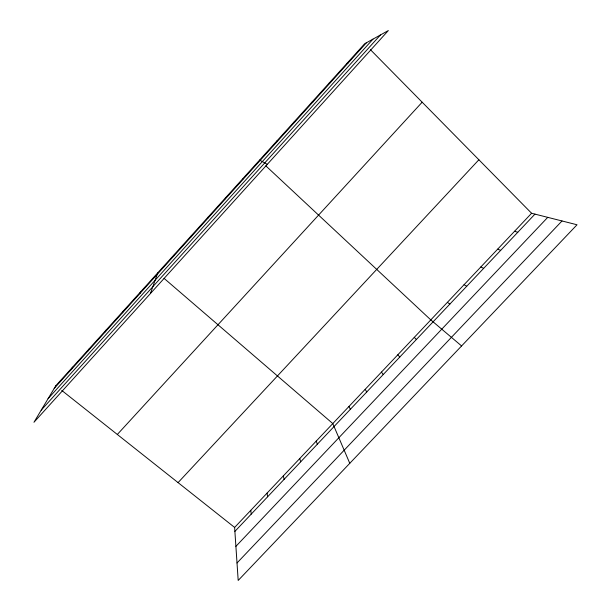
<?xml version="1.0" encoding="UTF-8"?>
<svg xmlns="http://www.w3.org/2000/svg" width="611" height="611" viewBox="0 0 611 611"><rect width="100%" height="100%" fill="white"/><g stroke="black" fill="none" stroke-linecap="round" stroke-linejoin="round"><path stroke-width="0.92" d="M191.174 236.785L191.35 235.655M174.135 255.65L174.494 254.321M150.382 293.593L157.722 272.896M139.797 293.67L140.522 291.936M122.506 312.809L123.414 310.884M105.298 331.857L106.39 329.734M88.183 350.813L89.45 348.491M71.151 369.67L72.594 367.15M54.203 388.428L366.363 42.823M48.07 398.693L373 39.112M41.212 410.164L380.439 34.957M117.327 434.467L422.163 102.197M178.068 482.614L478.879 159.761M234.624 527.438L531.593 213.262L577.036 224.772L238.191 580.45L234.624 527.438L61.764 390.429M234.891 531.394L534.961 214.117M235.899 546.356L547.746 217.356M237.015 562.983L562.005 220.961M346.903 63.414L348.446 62.666M329.268 82.943L330.612 82.401M311.725 102.365L312.87 102.045M294.273 121.696L295.22 121.589M276.905 140.927L277.661 141.026M514.592 231.248L517.777 232.287M497.675 249.143L500.684 250.365M480.834 266.954L483.66 268.359M259.622 160.059L267.312 164.336M464.077 284.688L466.72 286.269M447.397 302.33L449.864 304.095M461.588 345.948L430.801 319.897L265.808 165.833M164.046 278.341L332.796 423.576L349.775 463.321M414.273 337.379L416.389 339.487M370.457 49.72L531.593 213.262M397.83 354.777L399.77 357.061M242.43 179.099L242.804 179.619M381.455 372.099L383.227 374.551M365.164 389.337L366.76 391.964M348.942 406.498L350.37 409.294M316.238 441.096L317.33 444.228M299.764 458.525L300.688 461.824M225.314 198.048L225.505 198.774M283.359 475.877L284.123 479.345M267.038 493.146L267.633 496.774M250.793 510.33L251.22 514.126M208.29 216.897L208.298 217.829M55.822 385.724L33.964 422.277L388.336 30.55L364.622 43.793L55.822 385.724"/></g></svg>
